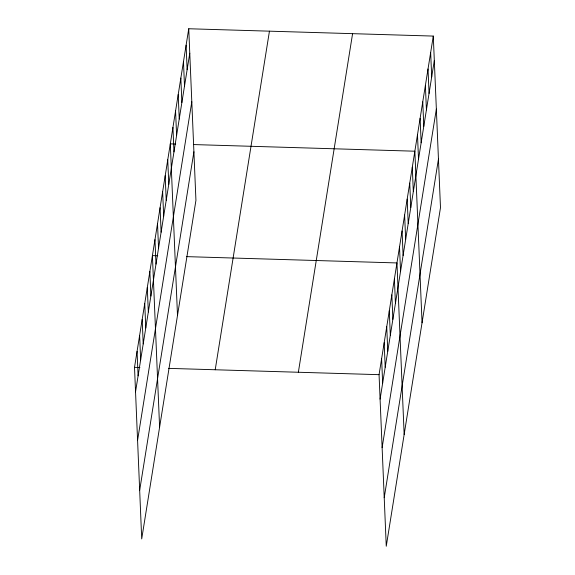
<?xml version="1.0" encoding="UTF-8"?>
<svg xmlns="http://www.w3.org/2000/svg" width="575" height="575" viewBox="0 0 575 575"><rect width="100%" height="100%" fill="white"/><g stroke="black" fill="none" stroke-linecap="round" stroke-linejoin="round"><path stroke-width="0.86" d="M188.744 28.75L195.938 200.33L141.709 538.919L134.514 367.339L188.744 28.75L433.291 36.081L440.486 207.661L386.256 546.25L379.062 374.67L433.291 36.081M135.542 391.805L189.772 53.209M137.576 440.349L191.806 101.761M139.667 490.374L193.904 151.778M215.215 369.761L269.445 31.172M298.36 372.255L352.59 33.659M380.089 399.136L434.319 60.54M382.123 447.681L436.353 109.092M384.222 497.706L438.452 159.11M175.684 144.03L170.308 143.872L177.495 315.445M193.624 144.569L414.855 151.203L422.05 322.776M157.787 255.767L152.411 255.609L159.598 427.182M186.487 256.63L396.958 262.94L404.153 434.513M134.514 367.339L139.897 367.504M168.59 368.367L379.062 374.67M430.661 52.526L431.688 76.993M428.023 68.971L429.051 93.438M425.392 85.416L426.42 109.882M422.762 101.868L423.782 126.327M420.124 118.313L421.152 142.772M417.493 134.758L418.514 159.218M412.297 167.167L413.324 191.626M409.745 183.13L410.766 207.589M407.186 199.087L408.214 223.553M404.628 215.05L405.655 239.516M402.076 231.013L403.097 255.472M399.517 246.977L400.545 271.436M394.4 278.904L395.427 303.363M391.848 294.86L392.869 319.326M389.289 310.823L390.317 335.29M386.731 326.787L387.758 351.246M384.179 342.75L385.2 367.209M381.62 358.714L382.648 383.173M186.113 45.195L187.134 69.661M183.475 61.64L184.503 86.106M180.845 78.085L181.865 102.551M178.207 94.537L179.235 118.996M175.576 110.982L176.597 135.441M172.938 127.427L173.966 151.886M167.749 159.836L168.777 184.295M165.19 175.799L166.218 200.258M162.639 191.755L163.659 216.222M160.08 207.719L161.108 232.185M157.521 223.682L158.549 248.141M154.97 239.646L155.99 264.105M149.852 271.572L150.88 296.032M147.301 287.529L148.321 311.995M144.742 303.492L145.763 327.958M142.183 319.456L143.211 343.915M139.624 335.419L140.652 359.878M137.073 351.382L138.093 375.842"/></g></svg>
